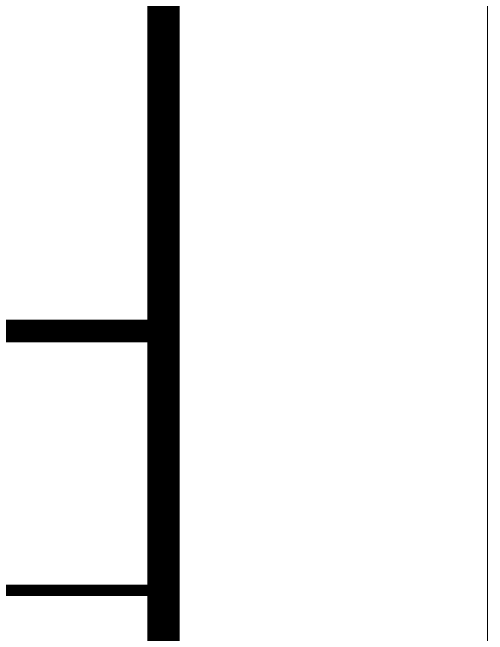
# Model space of a CAD drawing. Extents: x 3774419 to 4775970, y -926964 to 2266.
# Drawn here: x 4139351 to 4140817, y -676100 to -674180 of the extents above; entities that cross this region are included whole.
import ezdxf

# ---------------------------------------------------------------- set-up
doc = ezdxf.new("R2010")
doc.units = 0
doc.header["$LTSCALE"] = 1000
doc.header["$MEASUREMENT"] = 0
doc.layers.add('!!电气', color=1, linetype='CONTINUOUS')
doc.layers.add('图框', color=147, linetype='CONTINUOUS', lineweight=20)

# ---------------------------------------------------------------- blocks, each defined once
blk = doc.blocks.new('A$C1435328E')
at = {"layer": '图框'}
for points, const_width in [([(0, 12500.3), (-7000, 12500.3)], 70), ([(-7000, 12500.3), (0, 12500.3)], 70), ([(-7000, 11700.3), (0, 11700.3)], 35)]:
    blk.add_lwpolyline(points, dxfattribs=dict(at, const_width=const_width))

msp = doc.modelspace()

# ---------------------------------------------------------------- linework, layer by layer
at = {"layer": '图框'}
msp.add_lwpolyline([(4056717.5, -629963.9), (4140817.5, -629963.9), (4140817.5, -689363.9), (4056717.5, -689363.9)], close=True, dxfattribs=at)
at = {"layer": '图框', "const_width": 100}
msp.add_lwpolyline([(4139817.5, -688363.9), (4139817.5, -630963.9), (4059217.5, -630963.9), (4059217.5, -688363.9)], close=True, dxfattribs=at)

# ---------------------------------------------------------------- block references
at = {"layer": '!!电气'}
msp.add_blockref('A$C1435328E', (4139817.5, -687663.9), dxfattribs=at)

doc.saveas('drawing.dxf')
